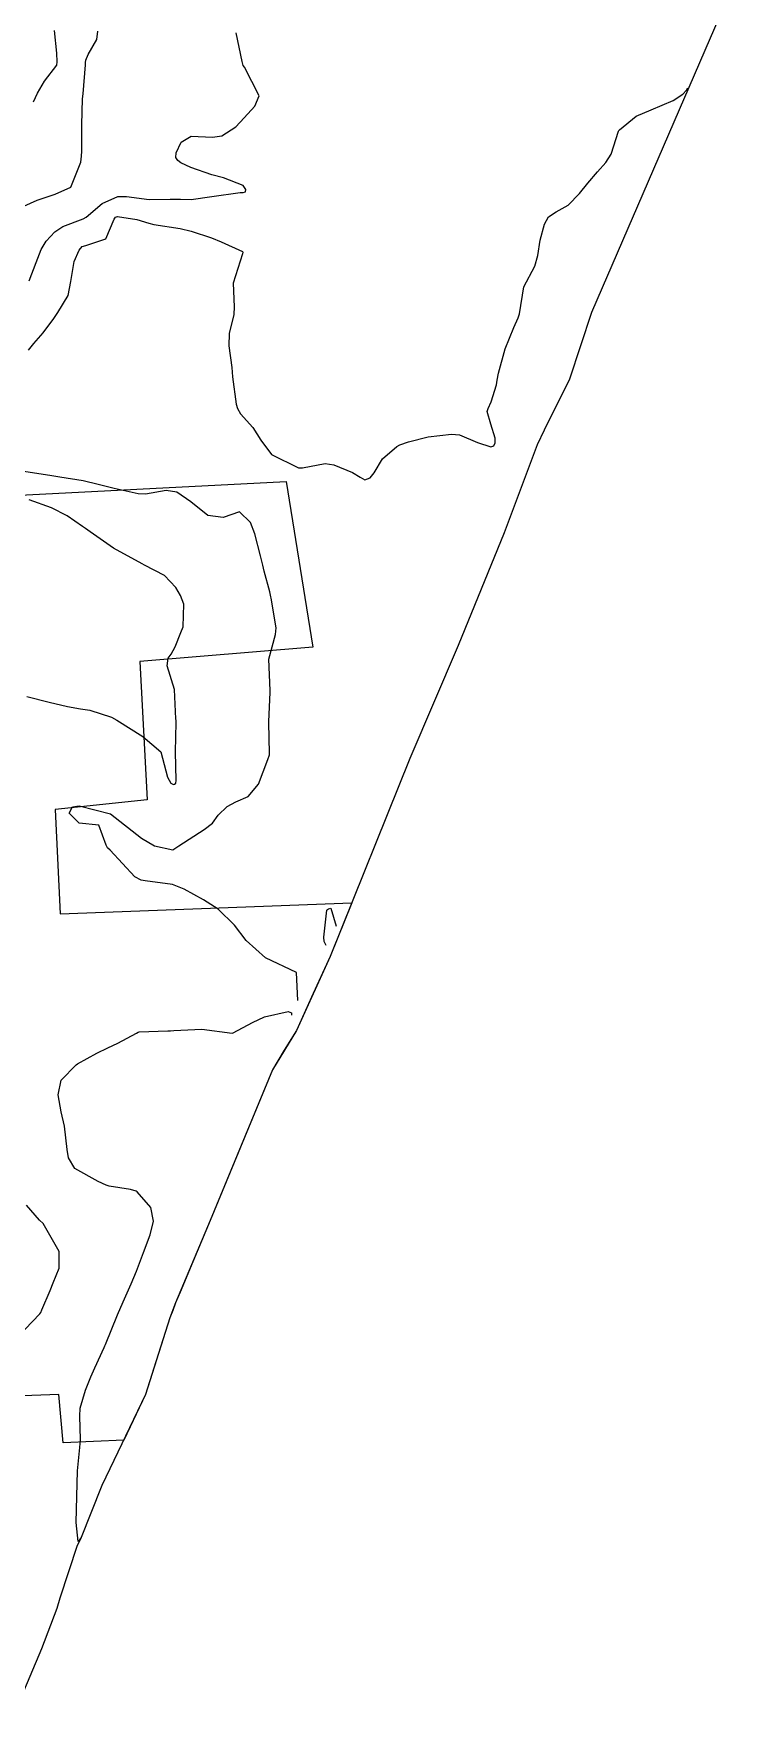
# Model space of a CAD drawing. Header units: metres. Extents: x 292545 to 299085, y 7450245 to 7463078.
# Drawn here: x 296596.1 to 296640.3, y 7459554.8 to 7459662.5 of the extents above; entities that cross this region are included whole.
import ezdxf

# ---------------------------------------------------------------- set-up
doc = ezdxf.new("R2010")
doc.units = ezdxf.units.M
for name, color, linetype in [('Area', 45, 'Continuous'), ('Curvas de Nivel 1m', 11, 'Continuous'), ('Curvas de Nivel 5m', 15, 'Continuous'), ('Edificações', 30, 'Continuous')]:
    doc.layers.add(name, color=color, linetype=linetype)

msp = doc.modelspace()

# ---------------------------------------------------------------- linework, layer by layer
at = {"layer": 'Area'}
msp.add_polyline3d([(296640.28, 7459664.43, 681.57), (296631.74, 7459644.69, 683.17), (296630.33, 7459640.43, 682.04), (296628.71, 7459637.17, 682.05), (296628.26, 7459636.24, 681.93), (296626.16, 7459630.61, 682.34), (296623.22, 7459623.41, 682.47), (296620.14, 7459616.18, 682.91), (296615.05, 7459603.53, 682.46), (296612.89, 7459598.81, 685.93), (296611.36, 7459596.29, 685.97), (296607.39, 7459586.66, 690.15), (296605.17, 7459581.4, 689.64), (296604.8, 7459580.44, 689.92), (296603.26, 7459575.54, 687.65), (296600.47, 7459569.73, 684.38), (296599.1, 7459566.3, 683.11), (296598.88, 7459565.9, 682.01), (296597.79, 7459562.54, 682.5), (296597.58, 7459561.88, 681.9), (296596.61, 7459559.3, 681.88), (296594.71, 7459554.8, 686.03)], dxfattribs=at)
at = {"layer": 'Curvas de Nivel 1m', "flags": 128}
for points, elevation in [([(296595.83, 7459646.72), (296596.27, 7459647.88), (296596.6, 7459648.71), (296596.9, 7459649.25), (296597.46, 7459649.85), (296597.97, 7459650.19), (296599.28, 7459650.67), (296599.47, 7459650.79), (296600.49, 7459651.65), (296601.49, 7459652.1), (296602.04, 7459652.1), (296603.49, 7459651.91), (296604.82, 7459651.94), (296605.49, 7459651.94), (296606.17, 7459651.91), (296607.49, 7459652.1), (296609.29, 7459652.35), (296609.49, 7459652.36), (296609.63, 7459652.41), (296609.67, 7459652.55), (296609.5, 7459652.8), (296608.23, 7459653.3), (296607.5, 7459653.49), (296606.14, 7459653.96), (296605.51, 7459654.26), (296605.31, 7459654.41), (296605.2, 7459654.6), (296605.22, 7459654.9), (296605.53, 7459655.57), (296606.18, 7459655.95), (296607.53, 7459655.89), (296608.13, 7459655.97), (296609.02, 7459656.56), (296609.55, 7459657.12), (296610.23, 7459657.87), (296610.51, 7459658.54), (296609.58, 7459660.36), (296609.5, 7459660.47), (296609.46, 7459660.55), (296609.42, 7459660.72), (296609.05, 7459662.56)], 681), ([(296596.11, 7459658.16), (296596.35, 7459658.71), (296596.81, 7459659.47), (296597.58, 7459660.5), (296597.62, 7459660.7), (296597.59, 7459661.26), (296597.44, 7459662.7)], 679), ([(296595.79, 7459642.29), (296596.13, 7459642.71), (296596.71, 7459643.38), (296597.39, 7459644.31), (296597.65, 7459644.7), (296598.32, 7459645.78), (296598.48, 7459646.68), (296598.7, 7459647.94), (296599.01, 7459648.68), (296599.21, 7459648.91), (296599.45, 7459648.98), (296600.72, 7459649.39), (296601.25, 7459650.65), (296601.34, 7459650.79), (296601.47, 7459650.82), (296602.69, 7459650.64), (296603.47, 7459650.4), (296603.78, 7459650.31), (296605.46, 7459650.06), (296606.16, 7459649.89), (296607.46, 7459649.46), (296608.09, 7459649.21), (296609.44, 7459648.59), (296609.48, 7459648.55), (296609.44, 7459648.43), (296608.86, 7459646.57), (296608.91, 7459645.06), (296608.9, 7459644.56), (296608.6, 7459643.35), (296608.58, 7459642.57), (296608.76, 7459641.17), (296608.82, 7459640.57), (296609.05, 7459638.84), (296609.12, 7459638.56), (296609.32, 7459638.22), (296610.11, 7459637.34), (296610.61, 7459636.54), (296611.29, 7459635.61), (296613.02, 7459634.77), (296613.28, 7459634.77), (296614.73, 7459635.05), (296615.28, 7459634.95), (296616.47, 7459634.47), (296616.97, 7459634.16), (296617.27, 7459634), (296617.61, 7459634.12), (296617.85, 7459634.45), (296618.4, 7459635.34), (296619.3, 7459636.13), (296619.5, 7459636.23), (296620.05, 7459636.43), (296621.31, 7459636.74), (296622.79, 7459636.92), (296623.31, 7459636.88), (296624.45, 7459636.38), (296625.3, 7459636.1), (296625.49, 7459636.18), (296625.59, 7459636.37), (296625.59, 7459636.65), (296625.31, 7459637.56), (296625.07, 7459638.37), (296625.14, 7459638.56), (296625.33, 7459638.99), (296625.66, 7459640.06), (296625.72, 7459640.36), (296625.8, 7459640.81), (296626.23, 7459642.36), (296626.78, 7459643.74), (296627.06, 7459644.35), (296627.14, 7459644.6), (296627.42, 7459646.34), (296628.12, 7459647.65), (296628.32, 7459648.33), (296628.46, 7459649.32), (296628.73, 7459650.33), (296629, 7459650.8), (296629.48, 7459651.13), (296630.25, 7459651.54), (296630.98, 7459652.3), (296631.5, 7459652.95), (296632.12, 7459653.67), (296632.66, 7459654.28), (296632.99, 7459654.81), (296633.47, 7459656.27), (296633.49, 7459656.31), (296633.53, 7459656.37), (296634.58, 7459657.23), (296635.55, 7459657.65), (296636.95, 7459658.23), (296637.57, 7459658.64), (296637.8, 7459658.89), (296637.9, 7459659.05)], 682), ([(296612.98, 7459600.72), (296612.89, 7459602.51), (296610.91, 7459603.46), (296609.68, 7459604.55), (296608.93, 7459605.53), (296607.9, 7459606.57), (296606.95, 7459607.15), (296605.72, 7459607.84), (296604.97, 7459608.13), (296603.23, 7459608.37), (296602.97, 7459608.42), (296602.57, 7459608.63), (296600.99, 7459610.33), (296600.82, 7459610.49), (296600.75, 7459610.65), (296600.27, 7459611.92), (296599.01, 7459612.05), (296598.38, 7459612.69), (296598.6, 7459613.11), (296599.02, 7459613.17), (296601.01, 7459612.65), (296603, 7459611.09), (296603.83, 7459610.62), (296604.99, 7459610.36), (296605.38, 7459610.6), (296607, 7459611.65), (296607.53, 7459612.05), (296607.9, 7459612.57), (296608.46, 7459613.13), (296609.03, 7459613.42), (296609.82, 7459613.76), (296610.46, 7459614.54), (296611.06, 7459616.12), (296611.17, 7459616.43), (296611.18, 7459616.53), (296611.14, 7459618.47), (296611.14, 7459618.53), (296611.22, 7459620.42), (296611.22, 7459620.53), (296611.13, 7459622.53), (296611.56, 7459624.12), (296611.6, 7459624.53), (296611.28, 7459626.43), (296611.26, 7459626.53), (296611.19, 7459626.85), (296610.84, 7459628.17), (296610.75, 7459628.54), (296610.6, 7459629.15), (296610.23, 7459630.55), (296609.97, 7459631.28), (296609.25, 7459631.96), (296608.21, 7459631.6), (296607.24, 7459631.71), (296606.14, 7459632.59), (296605.26, 7459633.21), (296604.57, 7459633.31), (296603.26, 7459633.08), (296602.78, 7459633.11), (296601.26, 7459633.45), (296600.24, 7459633.69), (296599.27, 7459633.93), (296597.79, 7459634.17), (296597.28, 7459634.25), (296595.48, 7459634.52)], 682), ([(296595.68, 7459620.15), (296597.1, 7459619.8), (296598.28, 7459619.51), (296599.1, 7459619.36), (296599.7, 7459619.27), (296601.09, 7459618.83), (296601.42, 7459618.65), (296603.08, 7459617.59), (296604.23, 7459616.62), (296604.66, 7459615), (296604.88, 7459614.61), (296605.04, 7459614.52), (296605.11, 7459614.54), (296605.19, 7459614.61), (296605.22, 7459614.79), (296605.17, 7459616.61), (296605.21, 7459618.49), (296605.21, 7459618.61), (296605.2, 7459618.72), (296605.11, 7459620.61), (296604.64, 7459622.12), (296604.71, 7459622.61), (296604.89, 7459622.85), (296605.14, 7459623.33), (296605.51, 7459624.24), (296605.66, 7459624.6), (296605.71, 7459626.06), (296605.49, 7459626.6), (296605.19, 7459627.11), (296604.46, 7459627.88), (296603.2, 7459628.55), (296603.03, 7459628.63), (296601.22, 7459629.64), (296599.71, 7459630.67), (296599.43, 7459630.88), (296599.24, 7459631.02), (296598.25, 7459631.69), (296597.25, 7459632.21), (296595.82, 7459632.71)], 681), ([(296614.79, 7459604.24), (296614.76, 7459604.33), (296614.66, 7459604.49), (296614.64, 7459604.78), (296614.84, 7459606.49), (296614.88, 7459606.55), (296614.94, 7459606.59), (296615.08, 7459606.63), (296615.43, 7459605.48)], 683), ([(296599.15, 7459566.41), (296598.96, 7459566.16), (296598.82, 7459567.36), (296598.86, 7459569.04), (296598.92, 7459570.68), (296599.05, 7459572.17), (296599.11, 7459572.67), (296599.07, 7459574.17), (296599.08, 7459574.67), (296599.43, 7459575.83), (296599.77, 7459576.67), (296600.02, 7459577.25), (296600.61, 7459578.55), (296600.66, 7459578.66), (296600.69, 7459578.74), (296601.47, 7459580.65), (296601.82, 7459581.47), (296602.34, 7459582.63), (296602.67, 7459583.44), (296603.12, 7459584.63), (296603.56, 7459585.76), (296603.77, 7459586.62), (296603.59, 7459587.49), (296602.73, 7459588.5), (296602.65, 7459588.55), (296602.29, 7459588.64), (296600.93, 7459588.86), (296600.74, 7459588.92), (296600.23, 7459589.17), (296598.75, 7459590), (296598.33, 7459590.68), (296598.24, 7459591.21), (296598.08, 7459592.69), (296597.87, 7459593.61), (296597.67, 7459594.69), (296597.87, 7459595.63), (296598.82, 7459596.62), (296598.91, 7459596.68), (296600.14, 7459597.36), (296600.84, 7459597.7), (296601.48, 7459598), (296602.68, 7459598.63), (296602.79, 7459598.7), (296602.85, 7459598.72), (296604.69, 7459598.78), (296604.85, 7459598.79), (296605.07, 7459598.82), (296606.86, 7459598.89), (296608.78, 7459598.64), (296608.85, 7459598.65), (296610.08, 7459599.32), (296610.86, 7459599.68), (296612.37, 7459600.02), (296612.58, 7459599.94), (296612.57, 7459599.79)], 682), ([(296594.61, 7459578.73), (296596.51, 7459580.7), (296596.56, 7459580.78), (296596.64, 7459580.95), (296597.16, 7459582.2), (296597.36, 7459582.69), (296597.73, 7459583.63), (296597.74, 7459584.69), (296596.71, 7459586.48), (296596.48, 7459586.7), (296595.65, 7459587.64)], 681)]:
    msp.add_lwpolyline(points, dxfattribs=dict(at, elevation=elevation))
at = {"layer": 'Curvas de Nivel 5m', "elevation": 680, "flags": 128}
msp.add_lwpolyline([(296595.48, 7459651.49), (296596.33, 7459651.87), (296597.49, 7459652.26), (296598.49, 7459652.69), (296599.13, 7459654.3), (296599.16, 7459654.68), (296599.19, 7459655), (296599.19, 7459656.68), (296599.23, 7459658.35), (296599.27, 7459658.67), (296599.42, 7459660.51), (296599.42, 7459660.67), (296599.45, 7459660.81), (296599.59, 7459661.18), (296600.14, 7459662.13), (296600.21, 7459662.66)], dxfattribs=at)
at = {"layer": 'Edificações'}
msp.add_lwpolyline([(296584.44, 7459632.46), (296612.24, 7459633.9), (296613.95, 7459623.3), (296602.9, 7459622.39), (296603.36, 7459613.55), (296597.49, 7459612.94), (296597.81, 7459606.27), (296616.44, 7459606.97), (296615.05, 7459603.53), (296613.97, 7459601.17), (296612.89, 7459598.81), (296612.12, 7459597.55), (296611.36, 7459596.29), (296609.37, 7459591.47), (296607.39, 7459586.66), (296606.28, 7459584.03), (296605.46, 7459582.08), (296605.17, 7459581.4), (296604.99, 7459580.92), (296604.8, 7459580.44), (296603.92, 7459577.64), (296603.26, 7459575.54), (296601.87, 7459572.63), (296598, 7459572.47), (296597.72, 7459575.55), (296580.94, 7459574.93)], dxfattribs=at)

doc.saveas('drawing.dxf')
